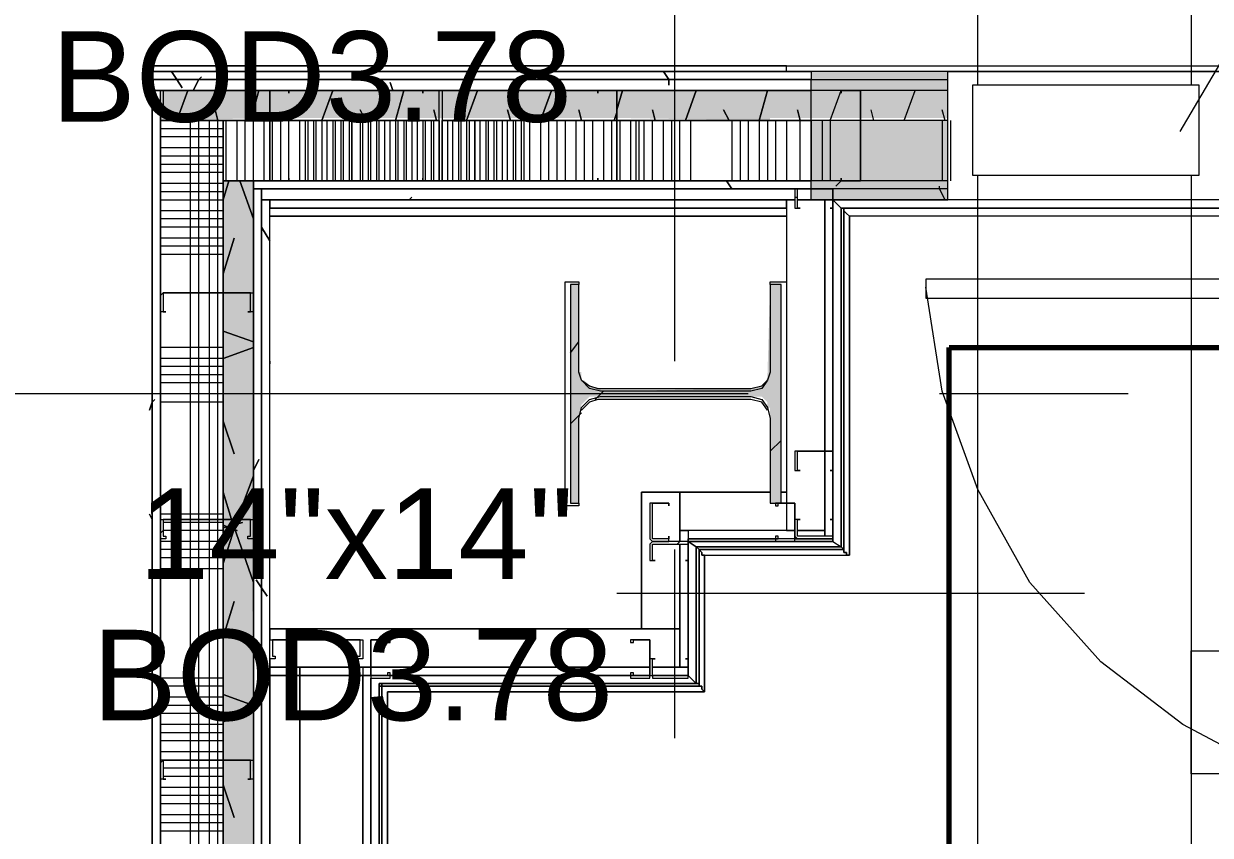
# Model space of a CAD drawing. Header units: metres. Extents: x -2 to 237, y -8 to 52.
# Drawn here: x 4.248 to 6.239, y 32.287 to 33.649 of the extents above; entities that cross this region are included whole.
import ezdxf

# ---------------------------------------------------------------- set-up
doc = ezdxf.new("R2010")
doc.units = ezdxf.units.M
doc.layers.add('HVAC - Ductos', color=5, linetype='Continuous', lineweight=0)
doc.layers.add('PDF2_Text', color=7, linetype='Continuous', lineweight=0)
doc.layers.add('PDF2_Geometry', color=7, linetype='Continuous', lineweight=0, true_color=0xaaaaaa)
doc.layers.add('PDF2_Solid Fills', color=7, linetype='Continuous', lineweight=0, true_color=0xffffff)
doc.styles.add('PDF Helvetica', font='')
doc.styles.get('PDF Helvetica').set_extended_font_data('Helvetica')

msp = doc.modelspace()

# ---------------------------------------------------------------- hatches: boundary and pattern name
at = {"layer": 'PDF2_Solid Fills', "lineweight": 0, "transparency": 33554559}
h = msp.add_hatch(color=256, dxfattribs=at)
h.paths.add_polyline_path([(5.7985, 33.5548), (5.7985, 33.5685), (5.5692, 33.5685), (5.5692, 33.5548)])
h.paths.add_polyline_path([(6.2571, 33.5685), (6.2571, 33.5548), (14.251, 33.5548), (14.251, 33.5685)])
h = msp.add_hatch(color=256, dxfattribs=at)
h.paths.add_polyline_path([(5.7985, 33.5364), (5.7985, 33.5547), (5.5692, 33.5547), (5.5692, 33.5364)])
h.paths.add_polyline_path([(6.2571, 33.5364), (14.251, 33.5364), (14.251, 33.5547), (6.2571, 33.5547)])
for points in [[(5.5692, 33.4905), (5.5692, 33.5364), (4.4776, 33.5364), (4.4776, 33.486), (4.4797, 33.486), (4.6611, 33.4905)], [(4.4776, 33.4905), (5.2435, 33.4905), (5.4976, 33.486), (5.5004, 33.486), (5.5004, 33.4905), (5.5692, 33.4905), (5.5692, 33.5364), (4.4776, 33.5364)], [(4.629, 31.1745), (4.6336, 33.385), (4.5831, 33.385), (4.5831, 31.1699)], [(4.629, 31.1745), (4.6336, 33.385), (4.5831, 33.385), (4.5831, 31.1699)], [(5.1793, 33.064), (5.1793, 33.2108), (5.1656, 33.2108), (5.1656, 32.8439), (5.1793, 32.8439), (5.1793, 32.9907), (5.1839, 33.009), (5.1977, 33.0228), (5.4866, 33.0228), (5.4958, 33.0136), (5.4958, 33.0044), (5.5004, 33.0044), (5.5004, 32.8439), (5.5187, 32.8439), (5.5187, 33.2108), (5.5004, 33.2108), (5.4958, 33.0548), (5.4912, 33.0457), (5.4866, 33.0411), (5.4683, 33.0365), (5.2161, 33.0319), (5.2161, 33.0365), (5.1977, 33.0411), (5.1885, 33.0502), (5.1839, 33.0502), (5.1839, 33.064)]]:
    msp.add_hatch(color=256, dxfattribs=at).paths.add_polyline_path(points)
h = msp.add_hatch(color=256, dxfattribs=at)
h.paths.add_polyline_path([(5.7985, 33.4905), (5.7985, 33.5364), (5.5692, 33.5364), (5.5692, 33.4905)])
h.paths.add_polyline_path([(6.2571, 33.5364), (6.2571, 33.4905), (13.3704, 33.4905), (13.4248, 33.486), (13.4254, 33.486), (13.4254, 33.4905), (14.251, 33.4905), (14.251, 33.5364)])
h = msp.add_hatch(color=256, dxfattribs=at)
h.paths.add_polyline_path([(5.7985, 33.385), (5.7985, 33.4859), (5.5692, 33.4859), (5.5692, 33.385)])
h.paths.add_polyline_path([(14.1822, 33.3896), (14.251, 33.3896), (14.251, 33.4859), (6.2571, 33.4859), (6.2571, 33.385)])
h = msp.add_hatch(color=256, dxfattribs=at)
h.paths.add_polyline_path([(5.7985, 33.3713), (5.7985, 33.385), (5.5692, 33.385), (5.5692, 33.3713)])
h.paths.add_polyline_path([(6.2571, 33.3713), (14.251, 33.3713), (14.251, 33.385), (6.2571, 33.385)])
h = msp.add_hatch(color=256, dxfattribs=at)
h.paths.add_polyline_path([(5.7985, 33.353), (5.7985, 33.3713), (5.5692, 33.3713), (5.5692, 33.353)])
h.paths.add_polyline_path([(6.2571, 33.3713), (6.2571, 33.353), (14.251, 33.353), (14.251, 33.3713)])

# ---------------------------------------------------------------- linework, layer by layer
at = {"layer": 'HVAC - Ductos', "lineweight": 0}
for points in [[(6.1883, 33.4676), (6.5874, 34.1464)], [(6.0278, 32.6925), (5.2435, 32.6925)], [(6.3076, 32.3898), (6.2067, 32.3898), (6.2067, 32.3944), (6.2067, 32.4036), (6.2067, 32.422), (6.2067, 32.4403), (6.2067, 32.4678), (6.2067, 32.4908), (6.2067, 32.5183), (6.2067, 32.5458), (6.2067, 32.5641), (6.2067, 32.5825), (6.2067, 32.5917), (6.2067, 32.5963), (6.3076, 32.5963)]]:
    msp.add_lwpolyline(points, dxfattribs=at)
for points in [[(6.2067, 33.8253), (6.2067, 33.5456), (5.8489, 33.5456), (5.8489, 33.8253)], [(6.2204, 33.5456), (5.8398, 33.5456), (5.8398, 33.3942), (6.2204, 33.3942)], [(5.8489, 32.1697), (5.8489, 33.3942), (6.2067, 33.3942), (6.2067, 32.1697)]]:
    msp.add_lwpolyline(points, close=True, dxfattribs=at)
at = {"layer": 'PDF2_Geometry', "lineweight": 0}
for points in [[(5.3398, 34.3528), (5.3398, 33.0824)], [(5.7985, 33.353), (5.7985, 33.5685), (5.5692, 33.5685), (4.4593, 33.5685), (5.5279, 33.5685), (4.4593, 33.5685), (5.5692, 33.5685), (4.4593, 33.5685), (5.5692, 33.5685), (5.5692, 33.5547), (4.4639, 33.5547), (4.4639, 33.5364), (4.4639, 31.1699), (4.4776, 31.1699), (4.4776, 26.1617)], [(5.5462, 33.353), (5.5692, 33.353), (5.6058, 33.353), (5.7985, 33.353), (5.7985, 33.5685), (5.5692, 33.5685), (4.4593, 33.5685)], [(17.1312, 33.5685), (15.1407, 33.5685), (14.251, 33.5685), (6.2571, 33.5685), (6.2571, 33.353), (14.251, 33.353), (14.9252, 33.353), (14.9252, 32.7292), (14.9252, 31.5139), (13.3154, 31.5139), (13.3154, 31.2983), (13.3154, 27.9687), (13.3154, 27.7532), (14.9252, 27.7532), (14.9252, 26.3635), (12.7237, 26.3635), (4.6611, 26.3635), (4.6611, 31.1699), (4.6336, 31.1699), (4.4822, 31.1699), (4.6336, 31.1699), (4.6611, 31.1699), (4.6611, 33.353), (5.5416, 33.353)], [(5.7985, 33.5685), (6.2571, 33.5685)], [(4.4639, 26.148), (4.4593, 26.148), (4.4639, 26.148), (12.5266, 26.148), (12.5266, 26.1617), (4.4639, 26.1617), (4.4639, 26.18), (4.4639, 31.1699), (4.4639, 33.353), (4.4639, 33.5364), (4.4639, 33.5547), (5.5692, 33.5547), (5.7985, 33.5547)], [(5.7985, 33.5364), (5.5692, 33.5364), (4.4639, 33.5364), (4.4776, 33.5364), (5.5692, 33.5364), (5.5692, 33.5547), (4.4593, 33.5547), (4.4639, 33.5547), (4.4639, 31.1699), (4.4593, 31.1699), (4.4639, 31.1699), (4.4639, 26.148), (4.4639, 23.4008), (4.4776, 23.4008), (4.4776, 23.5567)], [(5.7985, 33.4859), (5.6518, 33.4859), (5.5692, 33.4859), (5.5692, 33.5364), (4.4776, 33.5364)], [(4.5831, 32.0046), (4.5831, 32.4128), (4.5831, 32.8164), (4.5831, 33.1971), (4.5831, 33.4859), (4.4776, 33.4859), (4.4776, 31.1699), (4.4776, 33.5043), (4.4776, 33.4859), (4.4776, 33.353), (4.5831, 33.353), (4.5831, 33.385), (4.5831, 33.4859), (4.4776, 33.4859), (4.5831, 33.4859), (4.6611, 33.4859), (4.9455, 33.4859), (4.9455, 33.385)], [(4.4776, 33.5043), (4.4776, 33.4859), (4.6611, 33.4859), (4.9455, 33.4859), (4.6611, 33.4859), (4.5831, 33.4859), (4.5831, 33.385), (5.5692, 33.385)], [(4.5281, 29.5693), (4.5281, 29.9729), (4.5281, 30.3811), (4.5281, 30.7847), (4.5281, 31.1699), (4.5281, 31.1928), (4.5281, 32.0046), (4.5281, 32.4128), (4.5281, 32.8164), (4.5281, 33.1971), (4.5281, 33.4859)], [(4.5419, 29.5693), (4.5419, 29.9729), (4.5419, 30.3811), (4.5419, 30.7847), (4.5419, 31.1699), (4.5419, 31.1928), (4.5419, 32.0046), (4.5419, 32.4128), (4.5419, 32.8164), (4.5419, 33.1971), (4.5419, 33.4859)], [(4.5602, 29.5693), (4.5602, 29.9729), (4.5602, 30.3811), (4.5602, 30.7847), (4.5602, 31.1699), (4.5602, 31.1928), (4.5602, 32.0046), (4.5602, 32.4128), (4.5602, 32.8164), (4.5602, 33.1971), (4.5602, 33.4859)], [(4.5739, 28.7576), (4.5739, 29.1611), (4.5739, 29.5693), (4.5739, 29.9729), (4.5739, 30.3811), (4.5739, 30.7847), (4.5739, 31.1699), (4.5739, 31.1928), (4.5739, 32.0046), (4.5739, 32.4128), (4.5739, 32.8164), (4.5739, 33.1971), (4.5739, 33.4859)], [(4.6336, 33.385), (4.5831, 33.385), (4.6336, 33.385), (4.6336, 33.4859)], [(4.5877, 33.385), (4.5877, 33.4859)], [(4.6061, 33.385), (4.6061, 33.4859)], [(4.6198, 33.385), (4.6198, 33.4859)], [(4.9501, 33.385), (4.9501, 33.4859), (5.2435, 33.4859), (5.5692, 33.4859), (5.5692, 33.385), (4.6336, 33.385), (4.6336, 33.3713), (4.6336, 33.353), (4.6336, 31.1699), (4.6336, 26.3314)], [(4.6519, 33.385), (4.6519, 33.4859)], [(4.6657, 33.385), (4.6657, 33.4859)], [(4.6794, 33.385), (4.6794, 33.4859)], [(4.6932, 33.385), (4.6932, 33.4859)], [(4.7115, 33.385), (4.7115, 33.4859)], [(4.7207, 33.4859), (4.7207, 33.385)], [(4.7253, 33.385), (4.7253, 33.4859)], [(4.7345, 33.4859), (4.7345, 33.385)], [(4.739, 33.385), (4.739, 33.4859)], [(4.7482, 33.4859), (4.7482, 33.385)], [(4.7574, 33.385), (4.7574, 33.4859)], [(4.7666, 33.4859), (4.7666, 33.385)], [(4.7712, 33.385), (4.7712, 33.4859)], [(4.7803, 33.4859), (4.7803, 33.385)], [(4.7849, 33.385), (4.7849, 33.4859)], [(4.7941, 33.4859), (4.7941, 33.385)], [(4.8125, 33.4859), (4.8125, 33.385)], [(4.817, 33.385), (4.817, 33.4859)], [(4.8262, 33.4859), (4.8262, 33.385)], [(4.8308, 33.385), (4.8308, 33.4859)], [(4.8399, 33.4859), (4.8399, 33.385)], [(4.8445, 33.385), (4.8445, 33.4859)], [(4.8537, 33.4859), (4.8537, 33.385)], [(4.8629, 33.385), (4.8629, 33.4859)], [(4.8721, 33.4859), (4.8721, 33.385)], [(4.8767, 33.385), (4.8767, 33.4859)], [(4.8858, 33.4859), (4.8858, 33.385)], [(4.8904, 33.385), (4.8904, 33.4859)], [(4.8996, 33.4859), (4.8996, 33.385)], [(4.9087, 33.385), (4.9087, 33.4859)], [(4.9179, 33.4859), (4.9179, 33.385)], [(4.9225, 33.385), (4.9225, 33.4859)], [(4.9317, 33.4859), (4.9317, 33.385)], [(4.9363, 33.385), (4.9363, 33.4859)], [(5.7985, 33.385), (5.5692, 33.385), (5.5692, 33.4859), (5.2435, 33.4859), (4.9501, 33.4859), (5.2435, 33.4859), (5.5692, 33.4859)], [(4.9592, 33.4859), (4.9592, 33.385)], [(4.9684, 33.385), (4.9684, 33.4859)], [(4.9776, 33.4859), (4.9776, 33.385)], [(4.9821, 33.385), (4.9821, 33.4859)], [(4.9913, 33.4859), (4.9913, 33.385)], [(4.9959, 33.385), (4.9959, 33.4859)], [(5.0142, 33.385), (5.0142, 33.4859)], [(5.0234, 33.4859), (5.0234, 33.385)], [(5.028, 33.385), (5.028, 33.4859)], [(5.0372, 33.4859), (5.0372, 33.385)], [(5.0418, 33.385), (5.0418, 33.4859)], [(5.051, 33.4859), (5.051, 33.385)], [(5.0601, 33.385), (5.0601, 33.4859)], [(5.0693, 33.4859), (5.0693, 33.385)], [(5.0739, 33.385), (5.0739, 33.4859)], [(5.083, 33.4859), (5.083, 33.385)], [(5.0876, 33.385), (5.0876, 33.4859)], [(5.0968, 33.4859), (5.0968, 33.385)], [(5.1151, 33.4859), (5.1151, 33.385)], [(5.1289, 33.4859), (5.1289, 33.385)], [(5.1427, 33.4859), (5.1427, 33.385)], [(5.1564, 33.4859), (5.1564, 33.385)], [(5.1747, 33.4859), (5.1747, 33.385)], [(5.1885, 33.4859), (5.1885, 33.385)], [(5.2023, 33.4859), (5.2023, 33.385)], [(5.2207, 33.4859), (5.2207, 33.385)], [(5.2344, 33.4859), (5.2344, 33.385)], [(5.2481, 33.4859), (5.2481, 33.385)], [(5.2664, 33.4859), (5.2664, 33.385)], [(5.2756, 33.385), (5.2756, 33.4859)], [(5.2802, 33.4859), (5.2802, 33.385)], [(5.2894, 33.385), (5.2894, 33.4859)], [(5.3032, 33.385), (5.3032, 33.4859)], [(5.3215, 33.385), (5.3215, 33.4859)], [(5.3353, 33.385), (5.3353, 33.4859)], [(5.349, 33.385), (5.349, 33.4859)], [(5.3674, 33.385), (5.3674, 33.4859)], [(5.4361, 33.4859), (5.4361, 33.385)], [(5.4499, 33.4859), (5.4499, 33.385)], [(5.4637, 33.4859), (5.4637, 33.385)], [(5.4821, 33.4859), (5.4821, 33.385)], [(5.4958, 33.4859), (5.4958, 33.385)], [(5.5095, 33.4859), (5.5095, 33.385)], [(5.5279, 33.4859), (5.5279, 33.385)], [(5.5508, 33.385), (5.5508, 33.4859)], [(5.5875, 33.4859), (5.5875, 33.385)], [(5.6013, 33.4859), (5.6013, 33.385)], [(5.7893, 33.4859), (5.7893, 33.385)], [(5.8031, 33.4859), (5.8031, 33.385)], [(4.5831, 33.4722), (4.4776, 33.4722)], [(4.5831, 33.4585), (4.4776, 33.4585)], [(4.5831, 33.4402), (4.4776, 33.4402)], [(4.5831, 33.4264), (4.4776, 33.4264)], [(4.5831, 33.4126), (4.4776, 33.4126)], [(4.5831, 33.3988), (4.4776, 33.3988)], [(4.5831, 33.3805), (4.4776, 33.3805)], [(4.5831, 33.3667), (4.4776, 33.3667)], [(5.7985, 33.3713), (5.5692, 33.3713), (4.6473, 33.3713), (4.6473, 33.353), (4.6473, 31.1699), (4.6473, 26.3451), (4.6611, 26.3451), (12.6917, 26.3451), (12.71, 26.3451)], [(4.5831, 26.7212), (4.5831, 26.4506), (4.5831, 26.2305), (4.5831, 26.18), (4.4776, 26.18), (4.4776, 31.1699), (4.4776, 33.353)], [(4.5831, 33.353), (4.5831, 33.1971), (4.5831, 32.8164), (4.5831, 32.4128), (4.5831, 32.0046), (4.5831, 31.1928), (4.5831, 31.1699), (4.4822, 31.1699)], [(4.6611, 33.353), (5.5004, 33.353), (4.6611, 33.353), (4.6611, 33.3392), (5.5279, 33.3392), (5.5279, 33.353), (5.5279, 32.8622), (5.5187, 32.8622), (5.5279, 32.8622), (5.5279, 32.8439), (5.5279, 32.798), (5.349, 32.798), (5.3628, 32.798), (5.3628, 32.7751), (5.3628, 32.7843), (5.3628, 32.7797), (5.6058, 32.7797), (5.6196, 32.7705), (5.3766, 32.7705), (5.3766, 32.5412), (5.3766, 32.7705), (5.3766, 32.5412), (5.3766, 32.7705), (5.3766, 32.5412), (5.3766, 32.7705), (5.3628, 32.7797), (5.3628, 32.5549), (5.3032, 32.5549), (5.3628, 32.5549), (5.3032, 32.5549), (5.3628, 32.5549), (5.3032, 32.5549), (5.3628, 32.5549), (5.3766, 32.5412), (5.3628, 32.5549), (5.3628, 32.6329), (5.3628, 32.7797), (5.3766, 32.7705), (5.6196, 32.7705), (5.3766, 32.7705), (5.3812, 32.766), (5.3857, 32.7614), (5.3857, 32.7568), (5.3903, 32.7568), (5.6334, 32.7568), (5.6288, 32.7568), (5.6288, 32.7614), (5.6242, 32.7614), (5.6242, 32.766), (5.6196, 32.7705), (5.3766, 32.7705), (5.6196, 32.7705), (5.3766, 32.7705), (5.6196, 32.7705), (5.6196, 33.3392), (5.6058, 33.353), (5.6058, 32.7797), (5.6196, 32.7705), (5.6242, 32.766), (5.6242, 32.7614), (5.6288, 32.7614), (5.6288, 32.7568), (5.6334, 32.7568), (5.6334, 33.3254), (5.6288, 33.33), (5.6242, 33.3346), (5.6242, 33.3392), (5.6196, 33.3392), (5.6196, 32.7705), (5.6196, 33.3392), (5.6196, 32.7705), (5.3766, 32.7705), (5.3628, 32.7797), (5.3766, 32.7705), (5.3812, 32.766), (5.3857, 32.7614), (5.3857, 32.7568), (5.3903, 32.7568), (5.3903, 32.5274), (5.3857, 32.532), (5.3857, 32.5366), (5.3812, 32.5366), (5.3812, 32.5412), (5.3766, 32.5412), (5.3812, 32.5412), (5.3812, 32.5366), (5.3857, 32.5366), (5.3857, 32.532), (5.3903, 32.5274), (4.8583, 32.5274), (5.3903, 32.5274), (5.3857, 32.532), (5.3857, 32.5366), (5.3812, 32.5366), (4.8445, 32.5366), (4.8445, 31.4864), (4.8445, 32.5412), (4.8445, 31.4864), (4.8445, 32.5412), (4.8445, 31.4864), (4.8445, 32.5366), (5.3812, 32.5366), (5.3857, 32.5366), (5.3857, 32.532), (5.3903, 32.5274), (5.3903, 32.7568), (5.3857, 32.7568), (5.3857, 32.7614), (5.3812, 32.766), (5.3812, 32.5366), (5.3812, 32.766), (5.3812, 32.5412), (5.3812, 32.766), (5.3857, 32.7614), (5.3857, 32.7568), (5.3903, 32.7568), (5.6334, 32.7568), (5.6288, 32.7568), (5.6288, 32.7614), (5.6242, 32.7614), (5.6242, 32.766), (5.3812, 32.766), (5.6242, 32.766), (5.3812, 32.766), (5.6242, 32.766), (5.3812, 32.766), (5.6242, 32.766), (5.6242, 33.3392), (5.6242, 32.766), (5.6242, 33.3392)], [(5.5462, 33.353), (5.5692, 33.353), (5.5462, 33.353)], [(14.251, 33.353), (6.2571, 33.353), (5.7985, 33.353), (5.6058, 33.353), (5.5692, 33.353)], [(6.6745, 33.3254), (5.6334, 33.3254), (5.6288, 33.33), (5.6242, 33.3346), (5.6242, 33.3392), (6.6745, 33.3392), (5.6242, 33.3392), (6.6745, 33.3392), (5.6196, 33.3392), (6.6745, 33.3392), (6.6607, 33.3484), (6.6332, 33.3484), (6.6332, 33.353), (6.6607, 33.353), (6.6607, 33.3484), (6.6745, 33.3438), (6.6607, 33.3484)], [(6.6745, 33.3392), (6.6607, 33.3484), (6.6332, 33.3484), (6.6332, 33.353), (6.6745, 33.353), (6.6332, 33.353), (5.7068, 33.353)], [(4.5831, 33.3346), (4.4776, 33.3346)], [(4.5831, 33.3209), (4.4776, 33.3209)], [(5.5279, 33.3392), (4.6611, 33.3392)], [(5.5279, 33.3392), (4.6611, 33.3392)], [(5.5279, 33.3392), (4.6611, 33.3392)], [(5.5279, 33.3392), (4.6611, 33.3392)], [(5.5279, 33.3392), (4.6611, 33.3392)], [(5.5279, 33.3392), (4.6611, 33.3392)], [(5.5279, 33.3392), (4.6611, 33.3392)], [(5.5279, 33.3392), (4.6611, 33.3392)], [(5.5279, 33.3392), (4.6611, 33.3392)], [(4.6611, 33.3392), (5.5279, 33.3392)], [(4.5831, 33.3071), (4.4776, 33.3071)], [(4.5831, 33.2888), (4.4776, 33.2888)], [(4.5831, 33.275), (4.4776, 33.275)], [(4.5831, 33.2613), (4.4776, 33.2613)], [(5.1793, 32.8439), (5.1793, 32.8393), (5.1564, 32.8393), (5.1564, 33.2154), (5.1793, 33.2154), (5.1793, 33.2108)], [(5.5004, 33.2108), (5.5004, 33.2154), (5.5279, 33.2154)], [(6.6882, 32.3211), (6.6928, 32.3211), (6.5185, 32.3394), (6.3488, 32.3898), (6.1929, 32.4724), (6.0553, 32.5779), (5.936, 32.7109), (5.8489, 32.8668), (5.7893, 33.0319), (5.7618, 33.2062)], [(4.5831, 33.1053), (4.4776, 33.1053)], [(5.1656, 33.0962), (5.1793, 33.1145)], [(4.5831, 33.087), (4.4776, 33.087)], [(4.5831, 33.0732), (4.4776, 33.0732)], [(4.5831, 33.0594), (4.4776, 33.0594)], [(4.5831, 33.0457), (4.4776, 33.0457)], [(5.1839, 33.0502), (5.1977, 33.0411), (5.2115, 33.0365), (5.4683, 33.0365), (5.4866, 33.0411), (5.4958, 33.0502)], [(4.4363, 33.0274), (3.9594, 33.0274)], [(5.4637, 33.0274), (4.4363, 33.0274)], [(4.5831, 33.0274), (4.4776, 33.0274)], [(5.2069, 33.0182), (5.2207, 33.0319)], [(6.1012, 33.0274), (5.7847, 33.0274)], [(4.5831, 33.0136), (4.4776, 33.0136)], [(5.4958, 32.9998), (5.4866, 33.0136), (5.4683, 33.0182), (5.2115, 33.0182), (5.1977, 33.0136), (5.1839, 32.9998)], [(5.1656, 32.9769), (5.1839, 32.9953)], [(5.5004, 32.931), (5.5187, 32.9494)], [(4.5831, 32.8255), (4.4776, 32.8255)], [(4.5831, 32.8118), (4.4822, 32.8118)], [(4.5831, 32.798), (4.4822, 32.798)], [(4.5831, 32.7797), (4.4776, 32.7797)], [(4.5831, 32.766), (4.4776, 32.766)], [(5.3398, 32.766), (5.3398, 32.4494)], [(4.5831, 32.7522), (4.4776, 32.7522)], [(4.5831, 32.7338), (4.4776, 32.7338)], [(4.6611, 32.6329), (4.6611, 32.6146)], [(4.6611, 32.5825), (4.6611, 32.6146), (4.6657, 32.6146), (4.8125, 32.6146), (4.817, 32.6146), (4.817, 32.5825), (4.8079, 32.5825), (4.8079, 32.5871), (4.8125, 32.5871), (4.8125, 32.6146), (4.6657, 32.6146), (4.6657, 32.5871), (4.6703, 32.5871), (4.6703, 32.5825), (4.6611, 32.5825), (4.6611, 32.5549), (4.8308, 32.5549), (5.2986, 32.5549), (4.8308, 32.5549), (4.6611, 32.5549), (4.6611, 32.2339), (4.6611, 32.5687), (4.7115, 32.5687), (4.7115, 32.2385)], [(4.7115, 32.2385), (4.7115, 32.5687), (4.817, 32.5687), (4.817, 32.0229), (4.817, 32.5549), (4.8308, 32.5549), (5.2986, 32.5549), (4.8721, 32.5549), (5.2986, 32.5549), (4.8308, 32.5549), (4.6611, 32.5549), (4.6611, 32.5687), (4.8308, 32.5687), (5.2986, 32.5687), (4.8308, 32.5687), (4.6611, 32.5687)], [(4.5831, 32.5503), (4.4776, 32.5503)], [(4.8308, 32.5503), (4.8308, 30.2389)], [(4.8308, 31.5047), (4.8308, 32.5503)], [(4.8308, 30.2389), (4.8308, 32.5503), (4.8308, 30.2389)], [(4.8308, 30.2389), (4.8308, 32.5503)], [(4.8308, 31.5047), (4.8308, 32.5503)], [(4.5831, 32.5366), (4.4776, 32.5366)], [(5.3766, 32.5412), (4.8491, 32.5412)], [(4.8491, 31.4864), (4.8491, 32.5412)], [(4.8491, 31.4864), (4.8491, 32.5412)], [(5.3766, 32.5412), (4.8491, 32.5412)], [(4.8491, 31.4864), (4.8491, 32.5366)], [(4.8491, 31.4864), (4.8491, 32.5366)], [(4.5831, 32.5183), (4.4776, 32.5183)], [(4.5831, 32.5045), (4.4776, 32.5045)], [(4.5831, 32.4908), (4.4776, 32.4908)], [(4.5831, 32.4724), (4.4776, 32.4724)], [(4.5831, 32.4586), (4.4776, 32.4586)], [(4.5831, 32.4449), (4.4776, 32.4449)], [(4.5831, 32.4266), (4.4776, 32.4266)], [(4.5831, 32.4128), (4.4776, 32.4128)], [(4.5831, 32.399), (4.4822, 32.399)], [(4.5831, 32.3852), (4.4822, 32.3852)], [(4.5831, 32.3669), (4.4776, 32.3669)], [(4.5831, 32.3532), (4.4776, 32.3532)], [(4.5831, 32.3394), (4.4776, 32.3394)], [(4.5831, 32.3211), (4.4776, 32.3211)], [(4.5831, 32.3073), (4.4776, 32.3073)], [(4.5831, 32.2935), (4.4776, 32.2935)]]:
    msp.add_lwpolyline(points, dxfattribs=at)
for points in [[(14.1959, 33.5777), (15.1407, 33.5777), (15.1407, 33.5685), (14.1959, 33.5685), (5.5279, 33.5685), (5.5279, 33.5777), (4.4593, 33.5777), (5.5279, 33.5777)], [(4.4776, 33.5364), (4.4822, 33.5364), (4.629, 33.5364), (4.6336, 33.5364), (4.6336, 33.5043), (4.6244, 33.5043), (4.629, 33.5043), (4.629, 33.5364), (4.4822, 33.5364), (4.4822, 33.5043), (4.4868, 33.5043), (4.4776, 33.5043)], [(4.6932, 33.5364), (4.6657, 33.5364), (4.6611, 33.5364), (4.6611, 33.3896), (4.6611, 33.385), (4.6657, 33.385), (4.6932, 33.385), (4.6932, 33.3896), (4.6932, 33.385), (4.6657, 33.385), (4.6611, 33.385), (4.6611, 33.3896), (4.6611, 33.5364), (4.6657, 33.5364), (4.6932, 33.5364), (4.6932, 33.5319)], [(4.9179, 33.5319), (4.9179, 33.5364)], [(4.9455, 33.5364), (4.9501, 33.5364), (4.9501, 33.3896), (4.9501, 33.385), (4.9455, 33.385), (4.9179, 33.385), (4.9179, 33.3896), (4.9179, 33.385), (4.9455, 33.385), (4.9455, 33.3896), (4.9455, 33.5364), (4.9179, 33.5364)], [(5.2115, 33.5319), (5.2115, 33.5364)], [(5.239, 33.5364), (5.2435, 33.5364), (5.2435, 33.3896), (5.2435, 33.385), (5.239, 33.385), (5.2115, 33.385), (5.2115, 33.3896), (5.2115, 33.385), (5.239, 33.385), (5.2435, 33.385), (5.2435, 33.3896), (5.2435, 33.5364), (5.239, 33.5364), (5.2115, 33.5364)], [(5.6196, 33.5319), (5.6196, 33.5364)], [(5.6472, 33.5364), (5.6518, 33.5364), (5.6518, 33.3896), (5.6518, 33.385), (5.6472, 33.385), (5.6196, 33.385), (5.6196, 33.3896), (5.6196, 33.385), (5.6472, 33.385), (5.6518, 33.385), (5.6518, 33.3896), (5.6518, 33.5364), (5.6472, 33.5364), (5.6196, 33.5364)], [(4.7987, 33.4859), (4.7987, 33.385)], [(5.005, 33.385), (5.005, 33.4859)], [(4.5831, 31.1699), (4.6336, 31.1699), (4.6336, 33.385), (4.5831, 33.385), (4.5831, 33.1971), (4.5831, 32.8164), (4.5831, 32.4128), (4.5831, 32.0046), (4.5831, 31.1928)], [(5.5692, 33.3713), (5.5692, 33.385), (4.6336, 33.385), (4.6336, 33.3713)], [(4.6336, 31.1699), (4.6473, 31.1699), (4.6473, 33.3713), (4.6336, 33.3713)], [(5.6196, 32.7705), (5.6196, 33.3392), (5.6196, 32.7705), (5.6196, 33.3392), (5.6058, 33.353), (5.5692, 33.353), (5.5462, 33.353), (5.5692, 33.353), (5.5692, 33.3713), (4.6473, 33.3713), (4.6473, 33.353), (5.5416, 33.353), (4.6611, 33.353), (5.5416, 33.353), (4.6611, 33.353), (4.6611, 33.3392), (5.5279, 33.3392), (5.5279, 33.353), (5.5279, 32.8622), (5.5279, 32.8439), (5.5279, 32.798), (5.5416, 32.798), (5.3628, 32.798), (5.3628, 32.7843), (5.3628, 32.7797), (5.6058, 32.7797), (5.6196, 32.7705), (5.6196, 33.3392), (5.6058, 33.353), (5.6058, 32.7797), (5.6058, 32.7888), (5.6058, 32.7843), (5.6058, 32.7797), (5.6058, 33.353), (5.6058, 32.7797), (5.5279, 32.7797), (5.3628, 32.7797), (5.6058, 32.7797)], [(5.6058, 33.3392), (5.6058, 33.3713), (5.5462, 33.3713), (5.5416, 33.3713), (5.5416, 33.3392), (5.5508, 33.3392), (5.5462, 33.3392), (5.5462, 33.3713), (5.6058, 33.3713), (5.6058, 33.3392), (5.6013, 33.3392)], [(4.6473, 31.1699), (4.6611, 31.1699), (4.6611, 33.353), (4.6473, 33.353)], [(5.5921, 32.7888), (5.5921, 32.798), (5.5462, 32.798), (5.5921, 32.798), (5.5921, 32.931), (5.5921, 33.353), (5.5921, 32.931)], [(4.6611, 33.3392), (5.5279, 33.3392)], [(4.6611, 33.3254), (5.5279, 33.3254)], [(5.6058, 33.3392), (5.6058, 32.931)], [(6.6745, 33.3392), (5.6196, 33.3392)], [(5.6242, 32.766), (5.6242, 33.3392), (5.6242, 33.3346), (5.6288, 33.33), (5.6334, 33.3254), (5.6334, 32.7568), (5.6288, 32.7568), (5.6288, 32.7614), (5.6242, 32.7614)], [(5.6242, 32.766), (5.6242, 33.3392)], [(5.5187, 32.8439), (5.5187, 33.2108), (5.5004, 33.2108), (5.5004, 33.064), (5.4958, 33.0502), (5.4866, 33.0365), (5.4683, 33.0319), (5.2161, 33.0319), (5.1977, 33.0365), (5.1839, 33.0502), (5.1793, 33.064), (5.1793, 33.2108), (5.1656, 33.2108), (5.1656, 32.8439), (5.1793, 32.8439), (5.1793, 32.9861), (5.1839, 33.0044), (5.1977, 33.0182), (5.2161, 33.0228), (5.4683, 33.0228), (5.4866, 33.0182), (5.4958, 33.0044), (5.5004, 32.9861), (5.5004, 32.8439)], [(6.6745, 33.2062), (6.6745, 33.2199), (5.7618, 33.2199), (5.7618, 33.1879), (6.6653, 33.1879), (6.6653, 33.2062)], [(4.4776, 33.1925), (4.4822, 33.1971), (4.629, 33.1971), (4.6336, 33.1971), (4.6336, 33.1925), (4.6336, 33.165), (4.6244, 33.165), (4.629, 33.165), (4.629, 33.1925), (4.629, 33.1971), (4.4822, 33.1971), (4.4822, 33.1925), (4.4822, 33.165), (4.4868, 33.165), (4.4776, 33.165)], [(5.6058, 32.8989), (5.6058, 32.931), (5.5462, 32.931), (5.5416, 32.931), (5.5416, 32.8989), (5.5508, 32.8989), (5.5462, 32.8989), (5.5462, 32.931), (5.6058, 32.931), (5.6058, 32.8989), (5.6013, 32.8989)], [(5.6058, 32.8989), (5.6058, 32.8164)], [(5.349, 32.6329), (5.349, 32.7751), (5.349, 32.5687), (5.3628, 32.5687), (5.3032, 32.5687), (5.349, 32.5687), (5.349, 32.6329), (5.2848, 32.6329), (4.6611, 32.6329), (5.2848, 32.6329), (5.2848, 32.8622), (5.3628, 32.8622), (5.5004, 32.8622), (5.349, 32.8622), (5.2848, 32.8622), (5.2848, 32.6329)], [(5.349, 32.7797), (5.349, 32.8622), (5.349, 32.798)], [(5.3307, 32.8439), (5.3032, 32.8439), (5.2986, 32.8439), (5.2986, 32.7843), (5.3032, 32.7797), (5.3307, 32.7797), (5.3307, 32.7888), (5.3307, 32.7843), (5.3032, 32.7843), (5.3032, 32.8439), (5.3307, 32.8439), (5.3307, 32.8393)], [(5.5095, 32.7797), (5.5416, 32.7797), (5.5416, 32.7843), (5.5416, 32.8439), (5.5095, 32.8439), (5.5095, 32.8393), (5.5141, 32.8393), (5.5141, 32.8439), (5.5416, 32.8439), (5.5416, 32.7843), (5.5141, 32.7843), (5.5141, 32.7888), (5.5095, 32.7888)], [(4.4776, 32.8164), (4.4822, 32.8164), (4.629, 32.8164), (4.6336, 32.8164), (4.6336, 32.7843), (4.6244, 32.7843), (4.6244, 32.7888), (4.629, 32.7888), (4.629, 32.8164), (4.4822, 32.8164), (4.4822, 32.7888), (4.4868, 32.7888), (4.4868, 32.7843), (4.4776, 32.7843)], [(5.5416, 32.8164), (5.5416, 32.7888), (5.5462, 32.7843), (5.6058, 32.7843), (5.6058, 32.7888), (5.6058, 32.8164), (5.6013, 32.8164), (5.6058, 32.8164), (5.6058, 32.7888), (5.5462, 32.7888), (5.5462, 32.8164), (5.5508, 32.8164)], [(5.5141, 32.7843), (5.3628, 32.7843)], [(5.6058, 32.7843), (5.5416, 32.7843), (5.5921, 32.7843)], [(4.8445, 32.5412), (4.8445, 31.4864), (4.8445, 32.5412), (5.3766, 32.5412), (5.3766, 32.7705), (5.3766, 32.5412), (5.3628, 32.5549), (5.3766, 32.5412), (4.8445, 32.5412), (5.3766, 32.5412), (4.8445, 32.5412), (5.3812, 32.5412), (4.8491, 32.5412), (5.3812, 32.5412)], [(5.3628, 32.7476), (5.3628, 32.7751), (5.3628, 32.7797), (5.3032, 32.7797), (5.2986, 32.7751), (5.2986, 32.7476), (5.3078, 32.7476), (5.3032, 32.7476), (5.3032, 32.7751), (5.3628, 32.7751), (5.3628, 32.7476), (5.3582, 32.7476)], [(5.3812, 32.5412), (5.3812, 32.766)], [(5.3628, 32.7476), (5.3628, 32.5825)], [(5.3628, 32.5549), (5.3628, 32.6834)], [(4.8629, 32.6146), (4.8308, 32.6146), (4.8308, 32.5549), (4.8308, 32.5503), (4.8629, 32.5503), (4.8629, 32.5595), (4.8583, 32.5595), (4.8583, 32.5549), (4.8308, 32.5549), (4.8308, 32.6146), (4.8583, 32.6146), (4.8583, 32.61), (4.8629, 32.61)], [(5.2664, 32.5503), (5.2986, 32.5503), (5.2986, 32.5549), (5.2986, 32.6146), (5.2664, 32.6146), (5.2664, 32.61), (5.271, 32.61), (5.271, 32.6146), (5.2986, 32.6146), (5.2986, 32.5549), (5.271, 32.5549), (5.271, 32.5595), (5.2664, 32.5595)], [(5.2986, 32.5825), (5.2986, 32.5549), (5.3032, 32.5549), (5.3032, 32.5503), (5.3628, 32.5503), (5.3628, 32.5549), (5.3628, 32.5825), (5.3582, 32.5825), (5.3628, 32.5825), (5.3628, 32.5549), (5.3032, 32.5549), (5.3032, 32.5825), (5.3078, 32.5825)], [(4.8308, 32.5503), (4.8308, 31.5047)], [(5.3766, 32.5412), (4.8445, 32.5412)], [(4.8491, 32.5412), (4.8491, 31.4864)], [(4.8583, 32.5274), (4.8583, 31.4864)], [(4.4776, 32.4082), (4.4822, 32.4128), (4.629, 32.4128), (4.6336, 32.4128), (4.6336, 32.4082), (4.6336, 32.3806), (4.6244, 32.3806), (4.629, 32.3806), (4.629, 32.4082), (4.629, 32.4128), (4.4822, 32.4128), (4.4822, 32.4082), (4.4822, 32.3806), (4.4868, 32.3806), (4.4776, 32.3806)]]:
    msp.add_lwpolyline(points, close=True, dxfattribs=at)
at = {"layer": 'PDF2_Geometry', "color": 254, "lineweight": 0, "true_color": 0xeaeaea}
for points in [[(4.5051, 33.5547), (4.5143, 33.541), (4.5051, 33.5547), (4.496, 33.5685)], [(4.5327, 33.5364), (4.5419, 33.5547), (4.5465, 33.5593), (4.5419, 33.5547)], [(4.7345, 33.5685), (4.739, 33.5547)], [(5.3307, 33.5547), (5.3307, 33.5456), (5.3307, 33.5547), (5.3215, 33.5685)], [(4.8629, 33.5502), (4.8675, 33.5364)], [(5.427, 33.385), (5.4361, 33.3713)], [(4.895, 33.353), (4.8996, 33.3576)], [(4.6473, 33.3071), (4.6611, 33.2842)], [(4.6611, 33.0824), (4.6611, 33.0778)], [(4.4639, 33.0136), (4.4685, 33.0182), (4.4639, 33.0136), (4.4593, 32.9998)], [(4.6336, 32.8989), (4.6428, 32.9173)], [(4.4639, 32.8164), (4.4639, 32.8118), (4.4639, 32.8164), (4.4593, 32.8255)], [(4.6382, 32.7155), (4.6473, 32.7017), (4.6565, 32.688), (4.6473, 32.7017)], [(4.6519, 32.5229), (4.6611, 32.5458)], [(4.4776, 32.3852), (4.4776, 32.3806)]]:
    msp.add_lwpolyline(points, close=True, dxfattribs=at)
at = {"layer": 'PDF2_Geometry', "color": 254, "lineweight": 0, "true_color": 0xdddddd}
for points in [[(4.5235, 33.5364), (4.5051, 33.4859)], [(4.6428, 33.5364), (4.629, 33.4859)], [(4.7666, 33.5364), (4.7482, 33.4859)], [(4.8858, 33.5364), (4.8721, 33.4859)], [(5.0096, 33.5364), (4.9913, 33.4859)], [(5.1335, 33.5364), (5.1151, 33.4859)], [(5.2527, 33.5364), (5.2435, 33.5043)], [(5.3766, 33.5364), (5.3582, 33.4859)], [(5.4958, 33.5364), (5.4821, 33.4859)], [(4.5694, 33.5043), (4.5739, 33.4859)], [(4.6932, 33.5043), (4.6978, 33.4859)], [(4.8125, 33.5043), (4.8216, 33.4859)], [(4.9363, 33.5043), (4.9409, 33.4859)], [(5.0601, 33.5043), (5.0647, 33.4859)], [(5.1793, 33.5043), (5.1839, 33.4859)], [(5.2435, 33.4997), (5.239, 33.4859)], [(5.3032, 33.5043), (5.3078, 33.4859)], [(5.4224, 33.5043), (5.4316, 33.4859)], [(5.5462, 33.5043), (5.5508, 33.4859)], [(4.5923, 33.385), (4.5831, 33.353)], [(4.6106, 33.385), (4.6336, 33.3209)], [(4.6015, 33.2888), (4.5831, 33.2291)], [(4.6336, 33.2016), (4.6336, 33.1971)], [(4.5831, 33.1328), (4.6336, 33.1145)], [(4.6336, 33.1053), (4.5831, 33.087)], [(4.5831, 32.9815), (4.6015, 32.9265)], [(4.6336, 32.8898), (4.6061, 32.8164), (4.5831, 32.743), (4.6061, 32.8164)], [(4.5831, 32.8622), (4.5969, 32.8164), (4.6336, 32.7109), (4.5969, 32.8164)], [(4.6152, 32.8118), (4.5831, 32.8026)], [(4.5831, 32.8072), (4.6061, 32.798)], [(4.6015, 32.6788), (4.5831, 32.6191)], [(4.6336, 32.5917), (4.6336, 32.5871)], [(4.5831, 32.5229), (4.6336, 32.5045)], [(4.6336, 32.4954), (4.5831, 32.477)], [(4.5831, 32.3715), (4.6015, 32.3165)]]:
    msp.add_lwpolyline(points, close=True, dxfattribs=at)
for points in [[(5.6013, 33.4859), (5.6196, 33.5364)], [(5.7251, 33.4859), (5.7435, 33.5364)], [(5.6746, 33.4859), (5.6701, 33.5043)], [(5.7939, 33.4859), (5.7893, 33.5043)]]:
    msp.add_lwpolyline(points, dxfattribs=at)
at = {"layer": 'PDF2_Geometry', "color": 254, "lineweight": 0, "true_color": 0xeaeaea}
for points in [[(5.6196, 33.385), (5.6104, 33.3759)], [(5.7939, 33.353), (5.7847, 33.3713), (5.7847, 33.3759)]]:
    msp.add_lwpolyline(points, dxfattribs=at)
at = {"layer": 'PDF2_Geometry', "color": 254, "lineweight": 0, "true_color": 0xd2d2d2}
for points in [[(5.5416, 33.3576), (5.5462, 33.3576)], [(5.6058, 32.9127), (5.6058, 32.9173)], [(4.4776, 32.7934), (4.4822, 32.798)], [(5.3444, 32.7751), (5.349, 32.7797)], [(4.5969, 32.4128), (4.6015, 32.4128)]]:
    msp.add_lwpolyline(points, dxfattribs=at)
at = {"layer": 'PDF2_Geometry', "color": 232, "lineweight": 70, "true_color": 0xe91e64}
msp.add_lwpolyline([(5.8005, 33.1054), (7.8635, 33.1054), (7.8635, 31.9209), (5.8005, 31.9209)], close=True, dxfattribs=at)

# ---------------------------------------------------------------- texts
at = {"layer": 'PDF2_Text', "lineweight": 0, "char_height": 0.15205, "attachment_point": 4, "style": 'PDF Helvetica'}
for s, insert in [('BOD3.78', (4.2945, 33.5589)), ('14"x14"', (4.4413, 32.793)), ('BOD3.78', (4.3633, 32.5545))]:
    msp.add_mtext(s, dxfattribs=dict(at, insert=insert))

doc.saveas('drawing.dxf')
